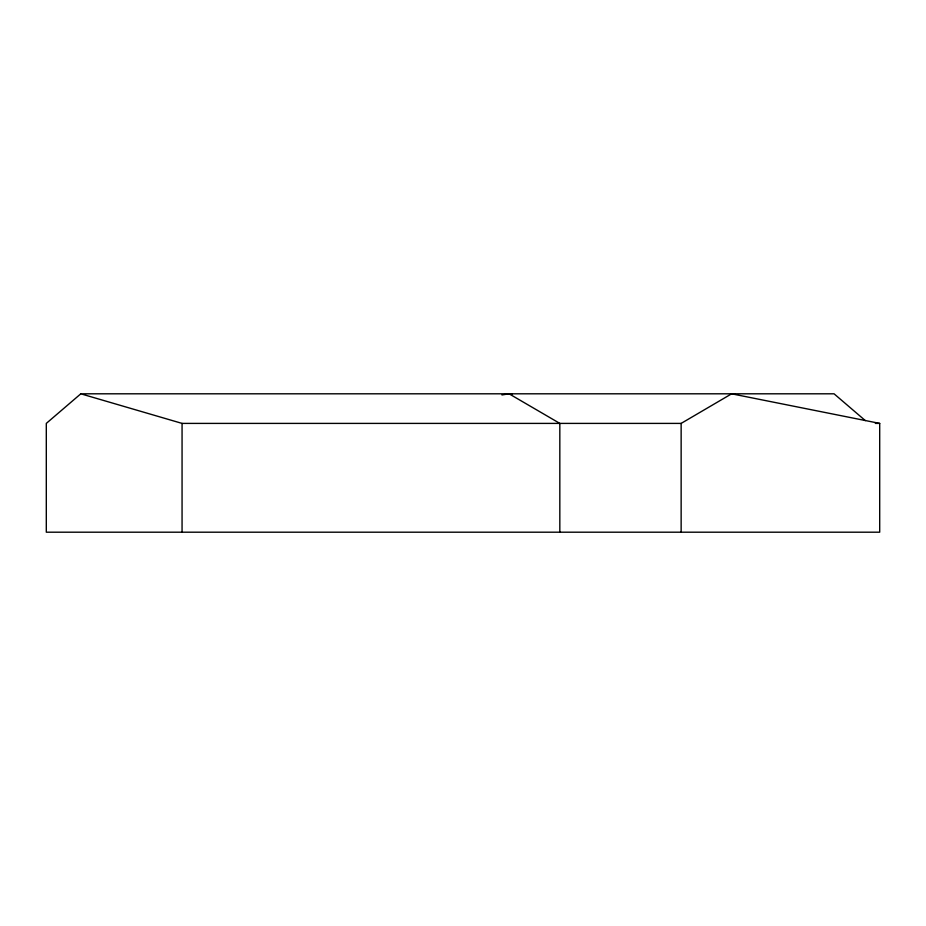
<?xml version="1.0" encoding="UTF-8"?>
<svg xmlns="http://www.w3.org/2000/svg" width="926" height="926" viewBox="0 0 926 926"><rect width="100%" height="100%" fill="white"/><g stroke="black" fill="none" stroke-linecap="round" stroke-linejoin="round"><path stroke-width="1.39" d="M80.817 393.805L46.3 423.402L46.3 532.195L879.7 532.195L879.7 423.402L731.633 393.805L681.142 423.402L182.063 423.402L80.817 393.805L834.06 393.805L865.347 420.624M501.927 394.951L509.069 393.805L511.916 394.256M875.359 423.402L879.7 423.402M509.069 393.805L559.825 423.402L559.825 532.195M681.142 423.402L681.142 532.195M182.063 423.402L182.063 532.195"/></g></svg>
